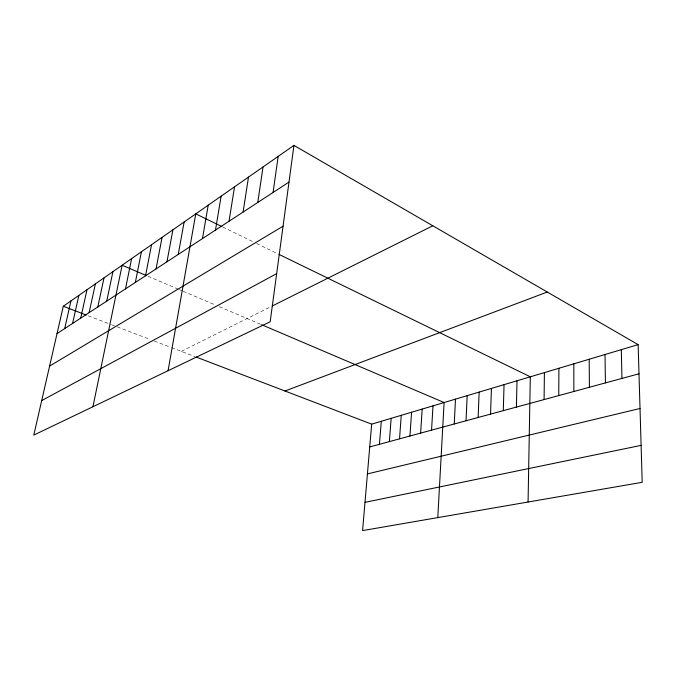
<?xml version="1.0" encoding="UTF-8"?>
<svg xmlns="http://www.w3.org/2000/svg" width="676" height="676" viewBox="0 0 676 676"><rect width="100%" height="100%" fill="white"/><g stroke="black" fill="none" stroke-linecap="round" stroke-linejoin="round"><path stroke-width="0.51" stroke-dasharray="3.38 2.54" d="M181.345 351.393L271.245 306.481M88.243 315.802L110.526 324.319M111.481 324.683L116.272 326.516M117.201 326.871L149.557 339.242M154.28 341.042L170.538 347.261M171.527 347.633L195.212 356.691M147.985 276.256L178.489 289.269M179.427 289.666L182.241 290.866M183.179 291.263L215.559 305.07M219.32 306.676L261.654 324.733M222.7 226.984L253.846 242.152M256.635 243.512L278.174 253.999"/><path stroke-width="1.01" d="M558.756 395.587L558.9 368.276M544.087 399.575L544.408 372.603M528.066 502.014L530.314 376.811L279.087 254.446M516.388 407.096L517.013 380.782M503.29 410.653L504.059 384.644M490.548 414.118L491.444 388.413M478.135 417.489L479.149 392.08M466.034 420.776L467.175 395.654M454.247 423.979L455.497 399.136M437.786 517.613L444.107 402.533L261.654 324.733M431.55 430.147L433.003 405.845M420.616 433.122L422.162 409.081M409.943 436.02L411.583 412.242M399.533 438.851L401.248 415.326M389.359 441.614L391.159 418.334M379.43 444.309L381.306 421.275M638.136 344.633L371.673 424.148L362.581 530.601L642.2 482.309L638.136 344.633L293.942 145.399L63.291 306.262L33.8 435.082L270.18 321.768L293.942 145.399M273.053 192.491L278.166 156.401M257.767 202.47L263.032 166.955M243.098 212.053L248.498 177.095M229.02 221.246L234.538 186.829M215.492 230.085L221.12 196.184M202.479 238.586L208.208 205.191M168.079 370.71L195.77 213.861L221.796 226.536M178.253 254.413L184.134 221.981M166.955 261.789L172.904 229.815M156.046 268.913L162.054 237.377M145.517 275.8L151.568 244.695M135.335 282.45L141.428 251.768M125.491 288.88L131.617 258.604M92.942 406.732L122.119 265.229L146.109 275.462M106.74 301.124L112.926 271.642M97.8 306.963L104.011 277.861M89.147 312.616L95.367 283.886M80.748 318.1L86.984 289.734M72.602 323.424L78.855 295.404M64.702 328.587L70.955 300.913M57.029 333.598L288.998 182.072M49.593 366.105L283.058 226.198M41.692 400.598L276.661 273.653M272.175 306.017L432.801 225.776M284.968 391.007L547.264 292.032M369.721 446.946L638.997 373.786M367.423 473.91L640.02 408.49M364.989 502.344L641.11 445.374M63.291 306.262L86.274 315.05M196.175 357.063L371.673 424.148M621.32 349.653L621.954 378.416M605.012 354.52L605.434 382.903M589.185 359.243L589.404 387.264M573.823 363.823L573.856 391.488"/></g></svg>
